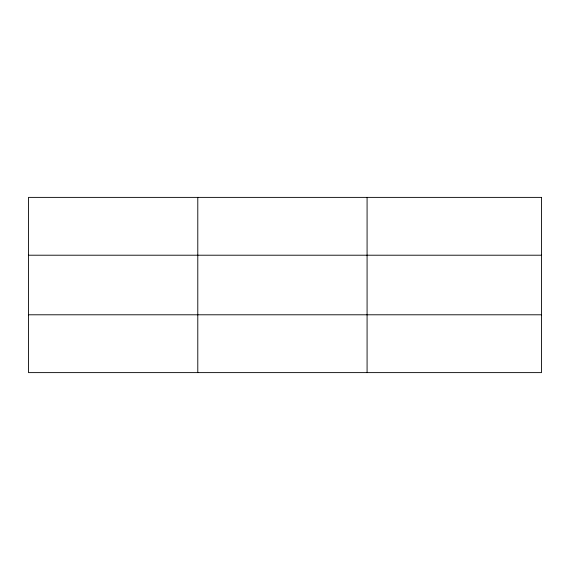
<?xml version="1.0" encoding="UTF-8"?>
<svg xmlns="http://www.w3.org/2000/svg" width="570" height="570" viewBox="0 0 570 570"><rect width="100%" height="100%" fill="white"/><g stroke="black" fill="none" stroke-linecap="round" stroke-linejoin="round"><path stroke-width="0.85" d="M197.79 197.384L197.79 372.616M367.08 197.384L367.08 372.616M28.5 255.21L541.5 255.21M28.5 314.79L541.5 314.79M541.5 197.384L541.5 372.616L28.5 372.616L28.5 197.384L541.5 197.384"/></g></svg>
